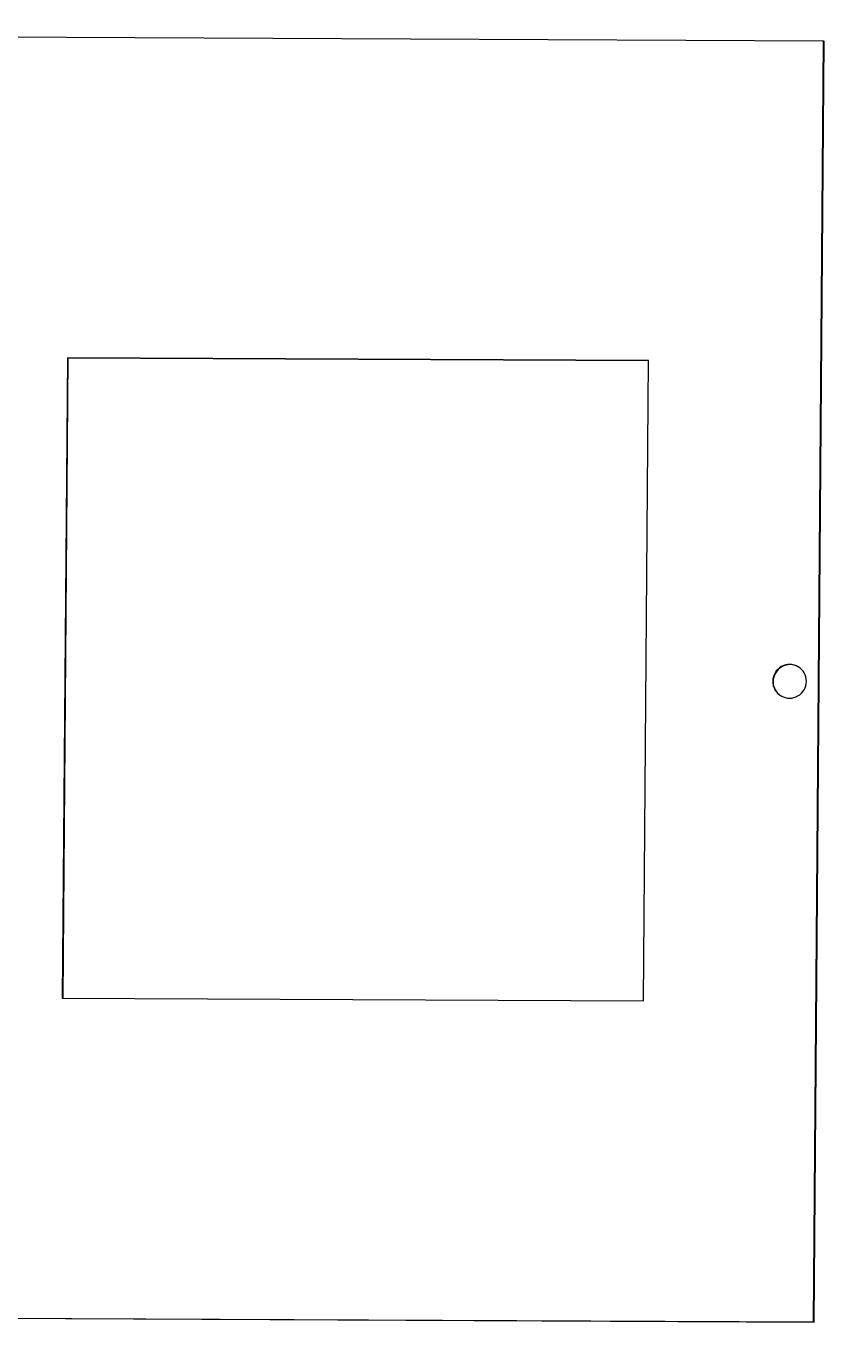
# Model space of a CAD drawing. Header units: millimetres. Extents: x -285 to 285, y -111 to 111.
# Drawn here: x 148.2 to 285.1, y -111.2 to 111.2 of the extents above; entities that cross this region are included whole.
import ezdxf

# ---------------------------------------------------------------- set-up
doc = ezdxf.new("R2010")
doc.units = ezdxf.units.MM

msp = doc.modelspace()

# ---------------------------------------------------------------- linework, layer by layer
at = {"color": 7, "linetype": 'Continuous', "lineweight": 25}
for p, q in [((285.06, 108.59), (-283.33, 111.19)), ((283.33, -111.19), (285.06, 108.59)), ((283.41, -111.23), (285.13, 108.55)), ((285.13, 108.55), (285.06, 108.59)), ((155.3, 54.24), (154.43, -55.65)), ((155.37, 54.19), (154.51, -55.65)), ((255.02, 53.78), (155.3, 54.24)), ((155.37, 54.19), (155.3, 54.24)), ((255.01, 53.74), (155.37, 54.19)), ((254.15, -56.11), (255.02, 53.78)), ((276.4, -1.31), (276.32, -1.26)), ((154.43, -55.65), (254.15, -56.11)), ((-285.06, -108.59), (283.33, -111.19)), ((-284.98, -108.64), (283.41, -111.23)), ((283.41, -111.23), (283.33, -111.19))]:
    msp.add_line(p, q, dxfattribs=at)
for centre, radius, start, end in [((279.22, -1.27), 2.89, 359.6526, 179.8239), ((279.3, -1.32), 2.9, 59.5593, 179.6787), ((279.22, -1.28), 2.89, 179.6526, 359.8239), ((279.28, -1.33), 2.89, 179.4917, 239.3731)]:
    msp.add_arc(centre, radius, start, end, dxfattribs=at)

doc.saveas('drawing.dxf')
